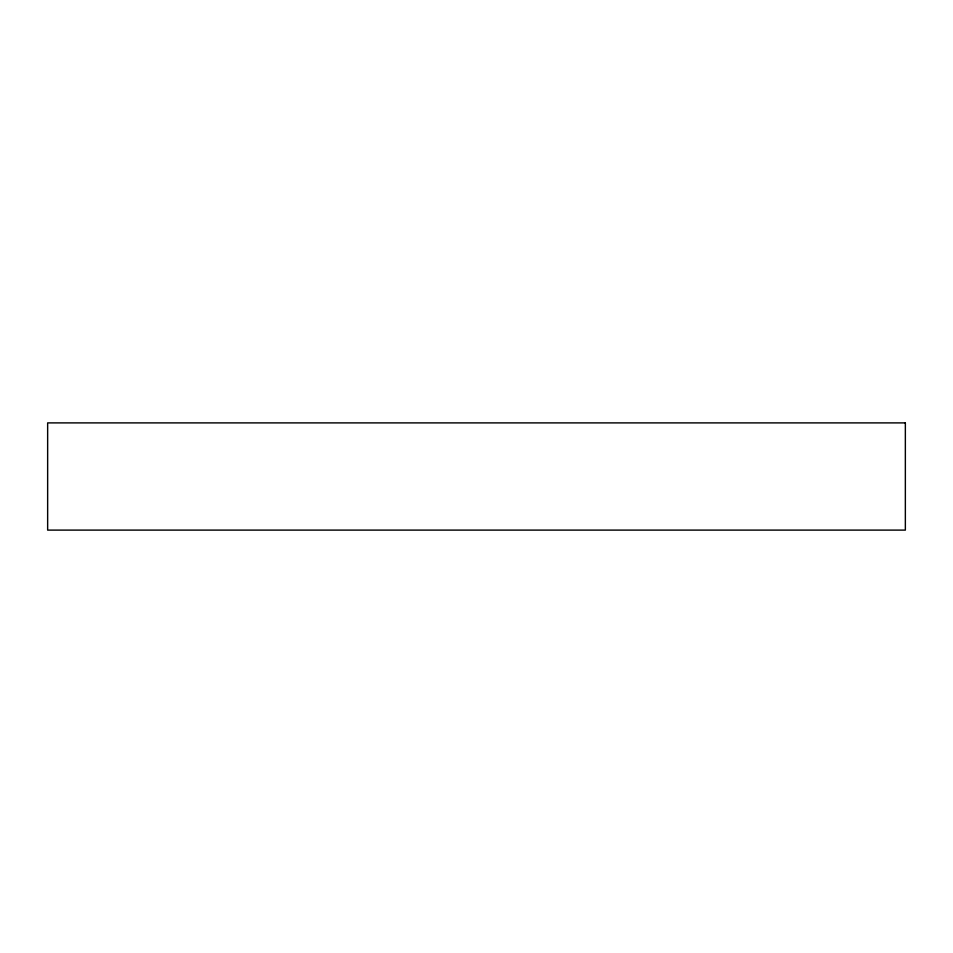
<?xml version="1.0" encoding="UTF-8"?>
<svg xmlns="http://www.w3.org/2000/svg" width="953" height="953" viewBox="0 0 953 953"><rect width="100%" height="100%" fill="white"/><g stroke="black" fill="none" stroke-linecap="round" stroke-linejoin="round"><path stroke-width="1.43" d="M905.35 422.894L47.65 422.894L47.65 530.106L905.35 530.106L905.35 422.894"/></g></svg>
